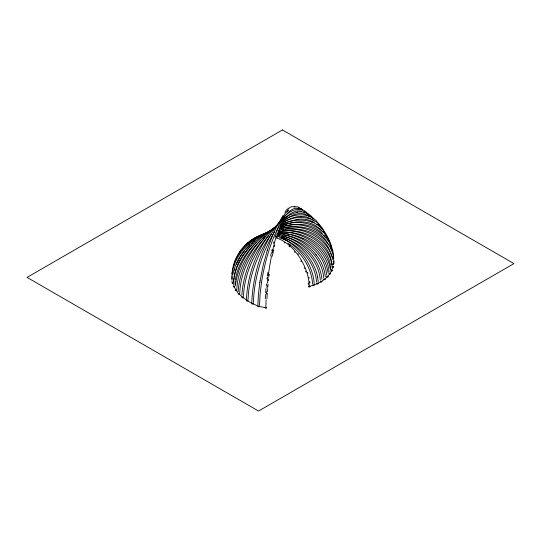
<?xml version="1.0" encoding="UTF-8"?>
<svg xmlns="http://www.w3.org/2000/svg" width="541" height="541" viewBox="0 0 541 541"><rect width="100%" height="100%" fill="white"/><g stroke="black" fill="none" stroke-linecap="round" stroke-linejoin="round"><path stroke-width="0.81" d="M257.888 305.131L258.395 294.581L259.822 282.524M259.531 305.117L260.038 294.669L261.445 282.767M251.781 302.446C253.026 273.489 262.236 244.153 280.103 221.113M253.425 302.48C254.236 277.668 261.783 253.087 274.476 231.785M333.236 263.487L333.175 264.833M246.425 299.437C247.724 271.284 259.227 243.166 278.987 222.939M248.069 299.511C248.894 276.133 257.624 253.283 271.197 234.361M243.497 296.258C244.349 273.902 254.229 252.404 268.667 235.558M239.764 292.803C240.529 272.461 250.469 253.242 264.218 238.574M236.877 289.117C237.452 271.082 247.494 252.809 260.83 240.15M232.001 281.726L232.042 280.698M233.644 281.78C234.794 266.943 243.186 253.459 253.465 243.078M231.622 278.054L231.731 276.059M232.035 274.497C232.671 255.643 246.804 239.136 264.583 233.698M241.888 295.001C243.572 268.451 256.684 242.699 276.803 225.36M265.32 298.693L265.55 294.439M266.95 298.835L267.288 293.134M238.162 291.552C239.825 266.267 254.223 242.537 274.361 227.538M234.882 284.417L235.146 281.279M265.651 292.972L266.003 288.481M267.396 291.653L267.639 288.664M232.644 274.781L232.745 273.503M267.775 287.149L268.086 284.032M235.423 285.749C238.047 261.871 253.628 240.454 273.908 228.153M266.287 285.438L266.449 283.836M233.387 282.24L234.016 277.81M232.197 278.622L232.461 276.539M268.437 280.826L268.627 279.21M266.997 278.994L267.2 277.371M267.41 275.741L267.863 272.475M269.039 275.964L269.262 274.341M235.281 280.218C237.404 265.841 245.844 252.187 256.671 242.294M231.947 274.057C234.693 254.845 250.03 239.48 267.416 232.217M260.059 280.962L263.305 264.671L267.328 250.145M259.815 282.564L260.065 280.928M261.438 282.808C264.549 263.163 269.891 243.376 279.17 225.583M234.097 276.742C235.923 264.732 242.963 253.33 251.849 245.012M333.006 266.172L332.357 268.776M270.696 255.913L271.359 252.688M272.312 256.211L273.665 249.834M233.793 265.557L233.989 264.637M232.833 274.443C237.059 254.52 252.742 238.446 271.021 230.392M271.704 251.092L272.055 249.516M274.382 246.73L274.74 245.235M234.314 270.317L234.578 269.29M273.503 243.409L273.874 241.935M234.219 263.67C238.716 249.212 251.531 238.655 265.266 233.259M275.416 236.261L275.829 234.814M275.024 237.648L275.437 236.18M276.6 238.087L277.384 235.349M277.763 234.07L281.279 223.724M276.607 232.251L280.143 222.108L279.339 223.338M267.322 250.179C271.129 238.459 275.673 226.774 282.754 216.603M332.052 269.621L330.152 273.273M280.536 221.147L283.247 215.196M282.044 221.796L284.742 215.893M236.289 264.218L240.015 256.968M283.214 217.124L283.633 216.278L282.476 218.348L283.673 216.231L282.889 217.644M238.791 253.661L239.318 252.694M281.76 219.531L281.273 220.329L282.713 217.949M282.084 218.997L282.334 218.584M284.857 212.315L286.852 209.428M239.832 251.822L240.373 250.963M281.895 220.863C285.317 215.474 290.389 208.589 296.008 208.251M239.433 253.682L240.623 251.89M240.657 255.954L244.356 250.99M286.98 212.045L288.17 210.415M329.888 273.665L328.144 275.89M240.948 250.118L247.386 243.044M283.241 215.933L282.686 216.698M249.097 244.437L249.611 243.808M282.104 221.296C286.602 215.947 294.784 209.049 301.58 211.247M244.836 245.925L248.42 242.382M246.027 249.083L249.624 245.486M286.074 212.457L288.346 210.212M327.819 276.248L324.945 278.946M287.731 208.407L288.123 208.008M283.66 217.232C289.313 210.523 301.553 205.073 307.87 213.911M253.465 243.085L262.115 235.7L272.427 229.35M254.311 241.191L254.852 240.684M262.906 238.236L265.036 236.41M281.712 222.649C289.063 216.272 298.328 210.78 307.031 215.081M249.415 243.687L248.759 244.268L249.678 243.572M249.205 243.66L248.393 244.343M247.325 243.092L253.709 238.567L260.89 235.179M251.579 243.768L252.586 242.943M249.198 241.739L254.284 238.317L260.018 235.693M283.166 219.288L289.733 214.946L296.678 212.343M324.546 279.264L321.618 281.327M280.596 224.495C286.345 220.343 293.208 216.718 300.505 216.346M275.362 226.835L276.363 226.158M253.81 241.137L254.852 240.441M283.356 220.654C294.284 212.464 313.171 211.788 319.663 225.854M321.165 281.604L317.919 283.369M280.265 225.658L289.097 221.445L297.165 219.396M283.525 222.04C296.752 214.324 317.351 215.818 323.998 231.44M317.432 283.606L309.242 286.534A37.349 21.566 60 0 0 276.789 238.108M279.981 226.794C291.599 221.086 306.679 219.301 317.08 226.652M257.009 237.262L257.888 236.863M282.51 223.886C291.362 220.309 301.479 218.713 310.737 221.702M279.771 227.91C293.783 222.351 311.758 222.615 322.375 233.556M261.972 234.787L263.061 234.422M282.591 225.205L283.721 224.86M279.616 229.019C296.624 223.717 318.209 226.95 327.67 243.078M284.85 224.549C303.345 218.172 328.11 226.902 331.647 247.886M281.509 226.807L282.666 226.53M278.426 230.371C296.914 225.624 320.083 231.115 328.948 248.691M297.367 212.207C303.657 210.794 310.433 213.769 313.807 219.227M294.324 206.811L297.773 206.811L300.945 208.549M283.822 226.273C305.719 219.869 334.135 233.793 333.669 258.794M296.536 212.376L297.509 212.18M280.366 228.275L281.53 228.065M278.399 231.399C300.356 227.119 327.575 238.351 331.545 261.54M282.7 227.869C303.981 223.501 330.849 235.071 333.729 258.605M297.05 219.409L298.159 219.267M298.037 219.281C304.049 218.672 309.182 219.47 314.253 222.594M281.604 229.316L283.924 229.12M287.399 227.328L286.196 227.43M278.446 232.434C300.431 229.688 326.602 242.767 330.423 265.104M285.08 229.053C305.056 227.605 328.049 238.574 332.789 259.403M277.492 233.516C286.25 233.144 295.095 234.808 303.095 238.398M300.37 216.346L301.398 216.312M278.52 231.839C300.661 231.041 325.324 244.485 330.105 267.376M282.821 230.547C304.083 229.736 328.15 242.557 332.052 264.921M301.263 216.319L306.274 216.867L310.811 218.686M277.722 234.524C300.525 234.875 324.837 251.464 326.615 274.929M278.791 232.907C301.323 233.739 325.08 249.638 328.116 273.124M278.02 235.551C300.039 237.621 321.895 255.095 323.68 277.648M296.515 208.265L297.834 208.549M279.095 234.01L280.11 234.138M293.939 206.723L295.034 206.858L294.236 206.317M276.613 236.363C298.361 239.318 318.548 257.996 320.299 280.042M278.601 234.99L279.487 235.146M276.424 237.229L277.188 237.371M283.011 234.605C295.812 237.093 307.694 244.194 315.863 254.365M278.25 235.917L279.048 236.106M282.152 235.727L283.044 235.957M279.501 237.912L280.197 238.108M258.706 306.355L265.915 307.734A65.36 13.816 -81.2 0 1 266.091 299.748M283.937 236.207C303.068 241.942 319.887 258.774 321.895 279.17M281.53 236.796L282.328 237.053M280.982 238.344L281.76 238.595M311.609 221.999C320.103 224.9 326.534 232.38 328.894 240.941M310.635 221.668L311.717 222.04M283.132 237.33C299.998 243.633 313.611 258.733 317.499 276.39M282.537 238.865C300.532 245.499 315.261 263.264 316.566 282.098M257.874 306.078L249.178 301.804L242.672 297.34M281.022 237.79L281.733 238.067M298.044 207.751L302.149 210.036M282.443 238.371L286.061 240.157M303.068 238.385C316.722 244.221 328.319 257.327 329.023 271.927M298.165 208.677L298.625 208.9M286.703 240.515C301.804 249.577 312.989 266.003 314.22 283.755M285.993 240.116L286.764 240.556M303.312 212.011L303.744 212.282M287.934 243.193C301.452 252.248 311.515 267.612 312.57 283.802M284.208 242.605L284.796 242.997M308.194 215.791L308.81 216.231M312.225 219.592L312.894 220.099M304.035 211.457L307.335 213.965M304.279 212.654L304.806 213.066M317.865 227.227L320.076 229.12M307.985 214.493L312.319 218.219M242.165 296.921L238.933 293.844M289.401 244.458L290.706 245.607M316.37 224.143L317.06 224.745M289.604 246.818L289.002 246.277M313.449 220.559L314.084 221.134M301.269 208.853L302.581 210.402M300.837 208.454L301.371 208.954M320.766 229.81L321.976 231.163M238.135 292.952L236.045 290.199M294.351 251.748L294.933 252.437M323.721 235.044L324.343 235.815M319.427 225.955L318.094 224.285L321.652 228.884M316.512 255.196C321.286 261.411 324.641 268.877 325.269 276.742M315.836 254.331L316.546 255.23M307.957 214.026L308.411 214.642M297.949 253.614L298.524 254.392M324.945 236.606L325.513 237.425M235.748 289.746L234.003 286.487M323.2 231.108L325.087 234.192M300.796 260.918L301.269 261.743M328.171 243.964L328.597 244.769M326.446 236.708L327.068 237.891M325.432 234.76L326.994 237.742M329.374 249.57L330.152 251.376M327.657 239.102L328.198 240.326M304.184 267.687L304.542 268.532M305.516 271.082L305.807 271.934M329.78 244.207L330.849 247.453M233.462 285.1L232.813 282.76M307.646 272.251L307.917 273.124M330.815 253.229L331.106 254.169M331.051 248.096L331.376 249.394M331.369 255.122L331.599 256.082M309.012 277.303L309.195 278.196M317.648 277.168L318.216 282.05M317.486 276.309L317.668 277.256M330.247 268.18L330.402 269.168M330.084 267.281L330.267 268.268M333.161 261.262L333.324 262.304M332.005 249.847L332.167 250.95M332.769 256.508L332.945 257.8M331.687 262.453L331.802 263.366M330.558 265.989L330.673 266.882M309.729 281.394L309.892 282.896M308.248 283.011L308.363 284.438M331.897 264.285L331.998 266.131M333.939 260.539L334.047 262.5M330.822 268.674L330.862 269.567M309.709 286.142A0.825 0.473 0 0 1 309.844 286.858A0.825 0.473 0 0 1 308.593 286.825A0.825 0.473 0 0 1 308.843 286.115M313.895 284.857A0.825 0.473 0 0 1 314.057 285.553A0.825 0.473 0 0 1 312.84 285.587A0.825 0.473 0 0 1 312.894 284.884M317.831 283.186A0.825 0.473 0 0 1 318.007 283.944A0.825 0.473 0 0 1 316.701 283.829A0.825 0.473 0 0 1 317.263 283.139M321.631 281.212A0.825 0.473 0 0 1 321.848 281.875A0.825 0.473 0 0 1 320.698 281.996A0.825 0.473 0 0 1 320.488 281.334M320.698 281.212A0.825 0.473 0 0 1 321.084 281.131M324.87 278.831A0.825 0.473 0 0 1 325.229 279.535A0.825 0.473 0 0 1 323.964 279.602A0.825 0.473 0 0 1 324.079 278.872M328.008 276.241A0.825 0.473 0 0 1 327.914 277.012A0.825 0.473 0 0 1 326.676 276.715A0.825 0.473 0 0 1 327.569 276.133M330.294 273.246A0.825 0.473 0 0 1 330.47 274.003A0.825 0.473 0 0 1 329.165 273.888A0.825 0.473 0 0 1 329.726 273.198M232.048 275.653A0.825 0.473 0 0 1 232.373 275.119M232.366 279.555A0.825 0.473 0 0 1 231.643 279.21A0.825 0.473 0 0 1 231.947 278.696M333.567 263.054A0.825 0.473 0 0 1 334.007 263.656A0.825 0.473 0 0 1 332.986 263.94M233.435 283.071A0.825 0.473 0 0 1 232.184 283.065A0.825 0.473 0 0 1 232.38 282.355M333.54 259.545A0.825 0.473 0 0 1 333.54 260.079M234.821 286.432A0.825 0.473 0 0 1 233.732 286.933A0.825 0.473 0 0 1 233.428 286.148M233.989 286.013A0.825 0.473 0 0 1 234.733 286.263M236.16 289.733A0.825 0.473 0 0 1 236.789 290.409A0.825 0.473 0 0 1 235.484 290.551A0.825 0.473 0 0 1 235.626 289.793M238.858 293.371A0.825 0.473 0 0 1 239.737 293.939A0.825 0.473 0 0 1 238.527 294.257A0.825 0.473 0 0 1 238.365 293.499M242.659 296.867A0.825 0.473 0 0 1 243.47 297.455A0.825 0.473 0 0 1 242.273 297.76A0.825 0.473 0 0 1 242.07 297.016M247.514 300.194A0.825 0.473 0 0 1 247.9 300.924A0.825 0.473 0 0 1 246.574 300.924A0.825 0.473 0 0 1 246.953 300.194M253.235 303.366A0.825 0.473 0 0 1 253.026 304.069A0.825 0.473 0 0 1 251.842 303.853A0.825 0.473 0 0 1 252.376 303.203M258.909 305.895A0.825 0.473 0 0 1 259.416 306.591A0.825 0.473 0 0 1 258.118 306.693A0.825 0.473 0 0 1 258.3 305.942M266.47 307.383A0.825 0.473 0 0 1 266.51 308.066A0.825 0.473 0 0 1 265.327 308.066A0.825 0.473 0 0 1 265.361 307.383M266.395 294.142A65.36 13.816 -81.2 0 1 266.571 291.646M266.889 287.846A65.36 13.816 -81.2 0 1 267.105 285.533M267.349 283.153A65.36 13.816 -81.2 0 1 271.508 256.055M272.17 252.83A65.36 13.816 -81.2 0 1 275.721 238.209M276.607 235.085A65.36 13.816 -81.2 0 1 277.276 232.86M280.536 223.372A65.36 13.816 -81.2 0 1 281.313 221.411M284.356 214.858A65.36 13.816 -81.2 0 1 285.526 212.802M287.487 209.949A65.36 13.816 -81.2 0 1 293.499 206.878M282.449 129.948L27.05 277.398L258.551 411.052L513.95 263.602L282.449 129.948M331.288 270.879A0.825 0.473 0 0 0 332.526 270.466A0.825 0.473 0 0 0 331.288 270.054A0.825 0.473 0 0 0 331.288 270.879M332.424 267.47A0.825 0.473 0 0 0 333.655 267.058A0.825 0.473 0 0 0 332.424 266.645A0.825 0.473 0 0 0 332.424 267.47"/></g></svg>
